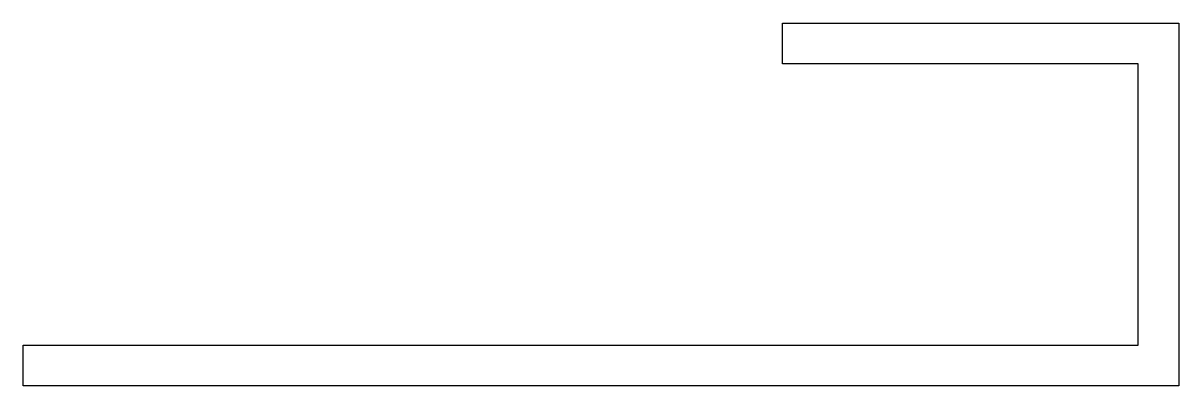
# Model space of a CAD drawing. Extents: x 368.8 to 403.8, y 224.5 to 235.5.
import ezdxf

# ---------------------------------------------------------------- set-up
doc = ezdxf.new("R2010")
doc.units = 0
doc.layers.get('0').update_dxf_attribs({"linetype": 'CONTINUOUS'})

msp = doc.modelspace()

# ---------------------------------------------------------------- linework, layer by layer
at = {"color": 0}
msp.add_lwpolyline([(403.798, 224.52), (368.755, 224.52), (368.755, 225.752), (402.566, 225.752), (402.566, 225.752), (402.566, 234.296), (391.78, 234.296), (391.78, 235.528), (403.798, 235.528)], close=True, dxfattribs=at)

doc.saveas('drawing.dxf')
